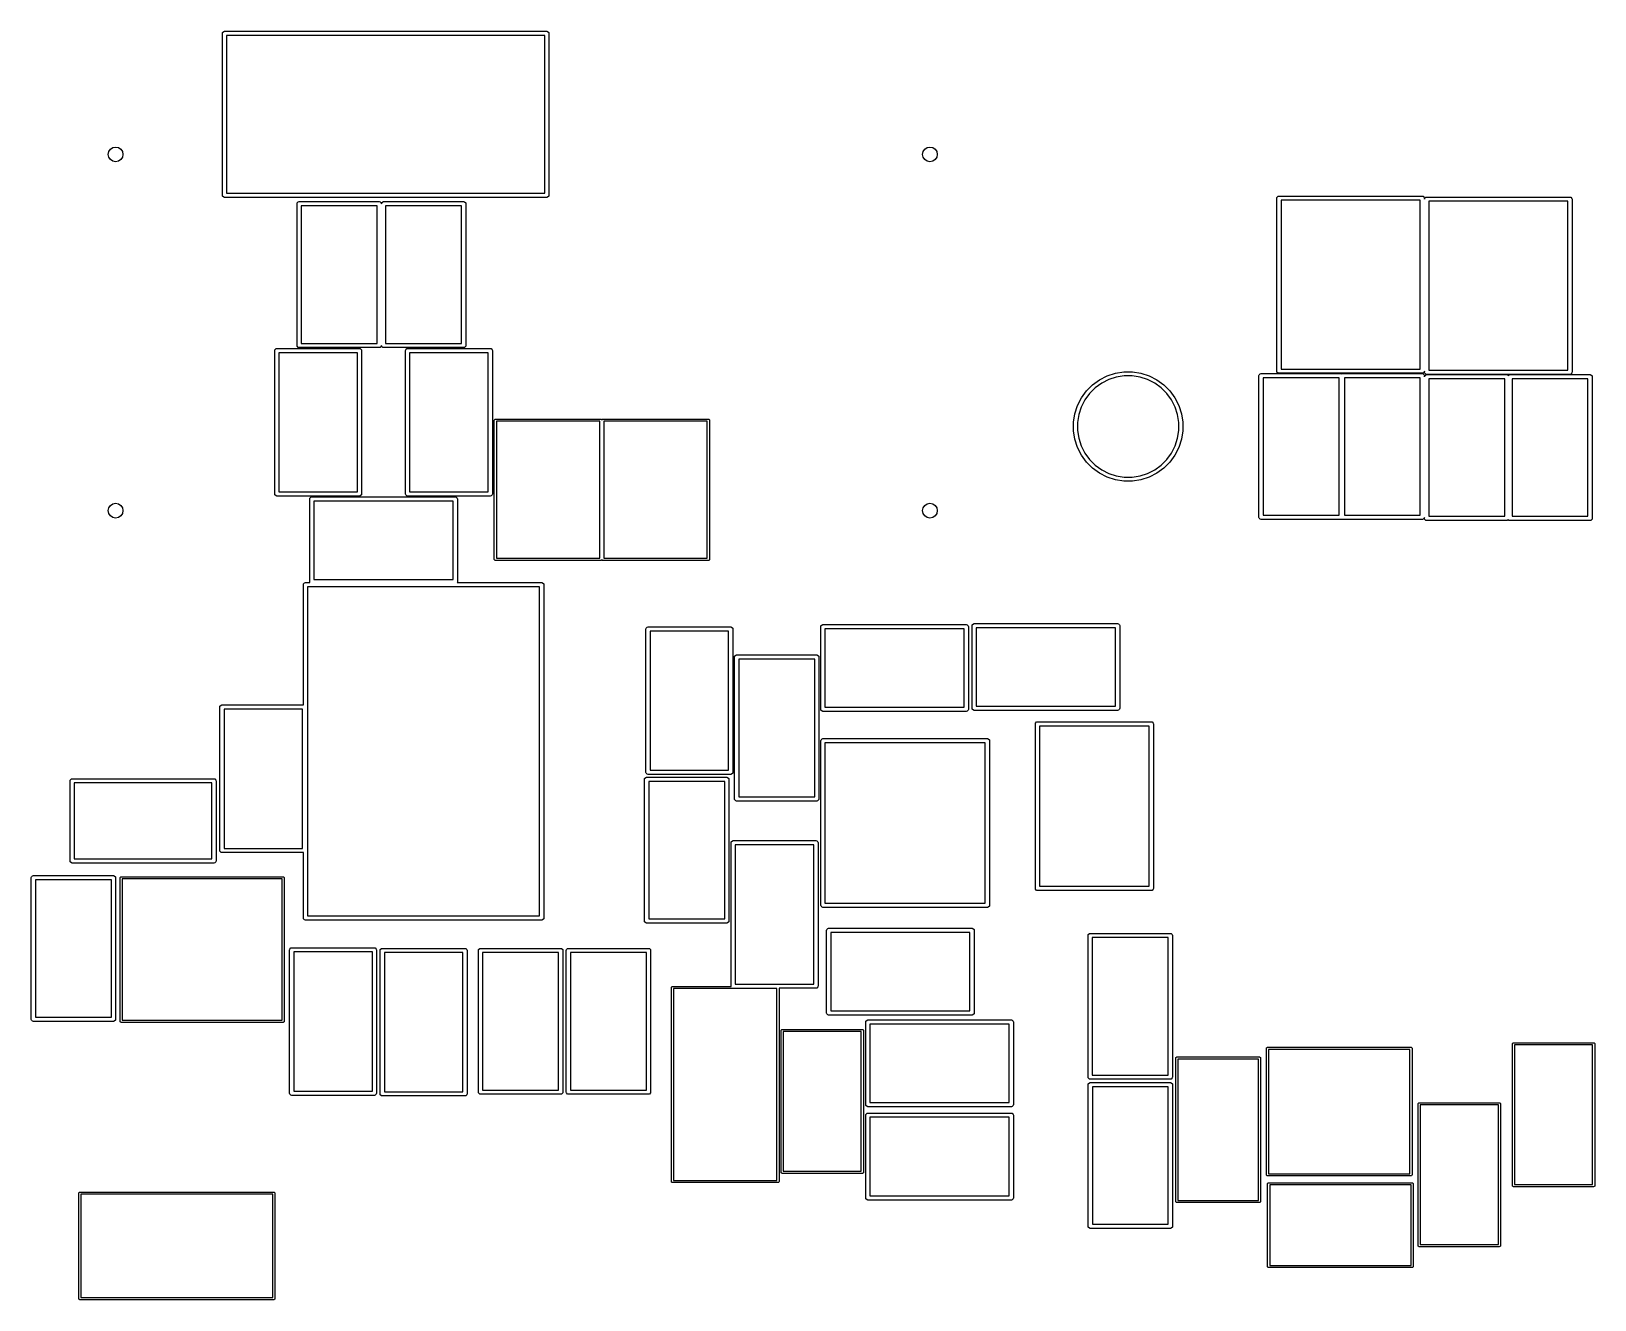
# Model space of a CAD drawing. Header units: inches. Extents: x 0.38 to 5.4, y 0.12 to 3.23.
# Drawn here: x 2.972 to 4.431, y 2.048 to 3.232 of the extents above; entities that cross this region are included whole.
import ezdxf

# ---------------------------------------------------------------- set-up
doc = ezdxf.new("R2010")
doc.units = ezdxf.units.IN
doc.header["$MEASUREMENT"] = 0
doc.layers.add('BLACK', color=250, linetype='CONTINUOUS')

msp = doc.modelspace()

# ---------------------------------------------------------------- linework, layer by layer
at = {"layer": 'BLACK', "linetype": 'CONTINUOUS'}
for p, q in [((3.1502, 3.2302), (3.1504, 3.2309)), ((3.1502, 3.079), (3.1502, 3.2302)), ((3.1504, 3.2309), (3.1515, 3.232)), ((3.1515, 3.232), (3.1522, 3.2321)), ((3.1522, 3.2321), (3.453, 3.2321)), ((3.1542, 3.2282), (3.1542, 3.0809)), ((3.451, 3.2282), (3.1542, 3.2282)), ((3.451, 3.0809), (3.451, 3.2282)), ((3.453, 3.2321), (3.4537, 3.232)), ((3.4537, 3.232), (3.4548, 3.2309)), ((3.4548, 3.2309), (3.455, 3.2302)), ((3.455, 3.2302), (3.455, 3.079)), ((3.1504, 3.0782), (3.1502, 3.079)), ((3.1542, 3.0809), (3.451, 3.0809)), ((3.455, 3.079), (3.4548, 3.0782)), ((3.1515, 3.0772), (3.1504, 3.0782)), ((3.1522, 3.077), (3.1515, 3.0772)), ((3.453, 3.077), (3.1522, 3.077)), ((3.2199, 3.0711), (3.2201, 3.0719)), ((3.2199, 2.9388), (3.2199, 3.0711)), ((3.2201, 3.0719), (3.2211, 3.0729)), ((3.2211, 3.0729), (3.2219, 3.0731)), ((3.2219, 3.0731), (3.2967, 3.0731)), ((3.2239, 3.0691), (3.2239, 2.9408)), ((3.2947, 3.0691), (3.2239, 3.0691)), ((3.2947, 2.9408), (3.2947, 3.0691)), ((3.2967, 3.0731), (3.2974, 3.0729)), ((3.2974, 3.0729), (3.2985, 3.0719)), ((3.2985, 3.0719), (3.2987, 3.0711)), ((3.2987, 3.0711), (3.2988, 3.0719)), ((3.2988, 3.0719), (3.2999, 3.0729)), ((3.2999, 3.0729), (3.3006, 3.0731)), ((3.3006, 3.0731), (3.3754, 3.0731)), ((3.3026, 3.0691), (3.3026, 2.9408)), ((3.3735, 3.0691), (3.3026, 3.0691)), ((3.3735, 2.9408), (3.3735, 3.0691)), ((3.3754, 3.0731), (3.3762, 3.0729)), ((3.3762, 3.0729), (3.3773, 3.0719)), ((3.3773, 3.0719), (3.3774, 3.0711)), ((3.3774, 3.0711), (3.3774, 2.9388)), ((3.4537, 3.0772), (3.453, 3.077)), ((3.4548, 3.0782), (3.4537, 3.0772)), ((4.1343, 3.0763), (4.1344, 3.0771)), ((4.1343, 2.9149), (4.1343, 3.0763)), ((4.1344, 3.0771), (4.1355, 3.0781)), ((4.1355, 3.0781), (4.1363, 3.0783)), ((4.1363, 3.0783), (4.2701, 3.0783)), ((4.1382, 3.0744), (4.1382, 2.9169)), ((4.2681, 3.0744), (4.1382, 3.0744)), ((4.2681, 2.9169), (4.2681, 3.0744)), ((4.2701, 3.0783), (4.2709, 3.0781)), ((4.2709, 3.0781), (4.2719, 3.0771)), ((4.2719, 3.0771), (4.2721, 3.0763)), ((4.2721, 3.0763), (4.2721, 3.0753)), ((4.2721, 3.0753), (4.2722, 3.0761)), ((4.2722, 3.0761), (4.2733, 3.0772)), ((4.2733, 3.0772), (4.2741, 3.0773)), ((4.2741, 3.0773), (4.4079, 3.0773)), ((4.276, 3.0734), (4.276, 2.9159)), ((4.4059, 3.0734), (4.276, 3.0734)), ((4.4059, 2.9159), (4.4059, 3.0734)), ((4.4079, 3.0773), (4.4087, 3.0772)), ((4.4087, 3.0772), (4.4097, 3.0761)), ((4.4097, 3.0761), (4.4099, 3.0753)), ((4.4099, 3.0753), (4.4099, 2.9139)), ((3.1991, 2.9341), (3.1992, 2.9348)), ((3.1991, 2.8002), (3.1991, 2.9341)), ((3.1992, 2.9348), (3.2003, 2.9359)), ((3.2003, 2.9359), (3.201, 2.9361)), ((3.201, 2.9361), (3.2782, 2.9361)), ((3.2201, 2.9381), (3.2199, 2.9388)), ((3.2211, 2.937), (3.2201, 2.9381)), ((3.2219, 2.9369), (3.2211, 2.937)), ((3.2967, 2.9369), (3.2219, 2.9369)), ((3.2239, 2.9408), (3.2947, 2.9408)), ((3.2782, 2.9361), (3.2789, 2.9359)), ((3.2789, 2.9359), (3.28, 2.9348)), ((3.28, 2.9348), (3.2802, 2.9341)), ((3.2802, 2.9341), (3.2802, 2.8002)), ((3.2974, 2.937), (3.2967, 2.9369)), ((3.2985, 2.9381), (3.2974, 2.937)), ((3.2987, 2.9388), (3.2985, 2.9381)), ((3.2988, 2.9381), (3.2987, 2.9388)), ((3.2999, 2.937), (3.2988, 2.9381)), ((3.3006, 2.9369), (3.2999, 2.937)), ((3.3754, 2.9369), (3.3006, 2.9369)), ((3.3026, 2.9408), (3.3735, 2.9408)), ((3.3211, 2.9341), (3.3213, 2.9348)), ((3.3211, 2.8002), (3.3211, 2.9341)), ((3.3213, 2.9348), (3.3223, 2.9359)), ((3.3223, 2.9359), (3.3231, 2.9361)), ((3.3231, 2.9361), (3.4002, 2.9361)), ((3.3762, 2.937), (3.3754, 2.9369)), ((3.3773, 2.9381), (3.3762, 2.937)), ((3.3774, 2.9388), (3.3773, 2.9381)), ((3.4002, 2.9361), (3.401, 2.9359)), ((3.401, 2.9359), (3.4021, 2.9348)), ((3.4021, 2.9348), (3.4022, 2.9341)), ((3.4022, 2.9341), (3.4022, 2.8002)), ((3.203, 2.9321), (3.203, 2.8022)), ((3.2762, 2.9321), (3.203, 2.9321)), ((3.2762, 2.8022), (3.2762, 2.9321)), ((3.325, 2.9321), (3.325, 2.8022)), ((3.3983, 2.9321), (3.325, 2.9321)), ((3.3983, 2.8022), (3.3983, 2.9321)), ((3.9623, 2.9021), (3.9688, 2.9069)), ((3.9708, 2.9036), (3.9647, 2.8993)), ((3.9688, 2.9069), (3.9759, 2.9105)), ((3.9774, 2.907), (3.9708, 2.9036)), ((3.9759, 2.9105), (3.9836, 2.913)), ((3.9844, 2.9093), (3.9774, 2.907)), ((3.9836, 2.913), (3.9915, 2.9143)), ((3.9918, 2.9105), (3.9844, 2.9093)), ((3.9915, 2.9143), (3.9995, 2.9143)), ((3.9992, 2.9105), (3.9918, 2.9105)), ((4.0066, 2.9093), (3.9992, 2.9105)), ((3.9995, 2.9143), (4.0075, 2.913)), ((4.0136, 2.907), (4.0066, 2.9093)), ((4.0075, 2.913), (4.0151, 2.9105)), ((4.0203, 2.9036), (4.0136, 2.907)), ((4.0151, 2.9105), (4.0223, 2.9069)), ((4.0263, 2.8993), (4.0203, 2.9036)), ((4.0223, 2.9069), (4.0288, 2.9021)), ((4.1176, 2.9107), (4.1177, 2.9114)), ((4.1176, 2.7784), (4.1176, 2.9107)), ((4.1177, 2.9114), (4.1188, 2.9125)), ((4.1188, 2.9125), (4.1195, 2.9126)), ((4.1195, 2.9126), (4.1943, 2.9126)), ((4.1215, 2.9087), (4.1215, 2.7804)), ((4.1924, 2.9087), (4.1215, 2.9087)), ((4.1344, 2.9141), (4.1343, 2.9149)), ((4.1355, 2.9131), (4.1344, 2.9141)), ((4.1363, 2.9129), (4.1355, 2.9131)), ((4.2701, 2.9129), (4.1363, 2.9129)), ((4.1382, 2.9169), (4.2681, 2.9169)), ((4.1924, 2.7804), (4.1924, 2.9087)), ((4.1943, 2.9126), (4.1948, 2.9125)), ((4.1948, 2.9125), (4.1953, 2.9126)), ((4.1953, 2.9126), (4.2701, 2.9126)), ((4.1973, 2.9087), (4.1973, 2.7804)), ((4.2681, 2.9087), (4.1973, 2.9087)), ((4.2681, 2.7804), (4.2681, 2.9087)), ((4.2709, 2.9131), (4.2701, 2.9129)), ((4.2701, 2.9126), (4.2709, 2.9125)), ((4.2719, 2.9141), (4.2709, 2.9131)), ((4.2709, 2.9125), (4.2719, 2.9114)), ((4.2721, 2.9149), (4.2719, 2.9141)), ((4.2719, 2.9114), (4.2721, 2.9107)), ((4.2721, 2.9139), (4.2721, 2.9149)), ((4.2722, 2.9132), (4.2721, 2.9139)), ((4.2721, 2.9107), (4.2721, 2.9097)), ((4.2721, 2.9097), (4.2722, 2.9104)), ((4.2733, 2.9121), (4.2722, 2.9132)), ((4.2722, 2.9104), (4.2733, 2.9115)), ((4.2741, 2.9119), (4.2733, 2.9121)), ((4.2733, 2.9115), (4.2741, 2.9117)), ((4.4079, 2.9119), (4.2741, 2.9119)), ((4.2741, 2.9117), (4.3489, 2.9117)), ((4.276, 2.9159), (4.4059, 2.9159)), ((4.276, 2.9077), (4.276, 2.7794)), ((4.3469, 2.9077), (4.276, 2.9077)), ((4.3469, 2.7794), (4.3469, 2.9077)), ((4.3489, 2.9117), (4.3496, 2.9115)), ((4.3496, 2.9115), (4.3503, 2.9108)), ((4.3503, 2.9108), (4.3511, 2.9115)), ((4.3511, 2.9115), (4.3518, 2.9117)), ((4.3518, 2.9117), (4.4266, 2.9117)), ((4.3538, 2.9077), (4.3538, 2.7794)), ((4.4246, 2.9077), (4.3538, 2.9077)), ((4.4087, 2.9121), (4.4079, 2.9119)), ((4.4097, 2.9132), (4.4087, 2.9121)), ((4.4099, 2.9139), (4.4097, 2.9132)), ((4.4246, 2.7794), (4.4246, 2.9077)), ((4.4266, 2.9117), (4.4274, 2.9115)), ((4.4274, 2.9115), (4.4284, 2.9104)), ((4.4284, 2.9104), (4.4286, 2.9097)), ((4.4286, 2.9097), (4.4286, 2.7774)), ((3.9482, 2.8828), (3.9519, 2.89)), ((3.9519, 2.89), (3.9566, 2.8965)), ((3.9595, 2.894), (3.9551, 2.888)), ((3.9566, 2.8965), (3.9623, 2.9021)), ((3.9647, 2.8993), (3.9595, 2.894)), ((4.0315, 2.894), (4.0263, 2.8993)), ((4.0288, 2.9021), (4.0344, 2.8965)), ((4.0359, 2.888), (4.0315, 2.894)), ((4.0344, 2.8965), (4.0392, 2.89)), ((4.0392, 2.89), (4.0428, 2.8828)), ((3.9445, 2.8672), (3.9457, 2.8752)), ((3.9457, 2.8752), (3.9482, 2.8828)), ((3.9517, 2.8814), (3.9494, 2.8743)), ((3.9551, 2.888), (3.9517, 2.8814)), ((4.0393, 2.8814), (4.0359, 2.888)), ((4.0416, 2.8743), (4.0393, 2.8814)), ((4.0428, 2.8828), (4.0453, 2.8752)), ((4.0453, 2.8752), (4.0465, 2.8672)), ((3.404, 2.8691), (3.4041, 2.8695)), ((3.404, 2.7392), (3.404, 2.8691)), ((3.4041, 2.8695), (3.4046, 2.87)), ((3.4046, 2.87), (3.405, 2.8701)), ((3.405, 2.8701), (3.5034, 2.8701)), ((3.4059, 2.8681), (3.4059, 2.7402)), ((3.5024, 2.8681), (3.4059, 2.8681)), ((3.5024, 2.7402), (3.5024, 2.8681)), ((3.5034, 2.8701), (3.5038, 2.87)), ((3.5038, 2.87), (3.5043, 2.8695)), ((3.5043, 2.8695), (3.5044, 2.8691)), ((3.5044, 2.8695), (3.505, 2.87)), ((3.5044, 2.8691), (3.5044, 2.8695)), ((3.505, 2.87), (3.5054, 2.8701)), ((3.5054, 2.8701), (3.6038, 2.8701)), ((3.5063, 2.8681), (3.5063, 2.7402)), ((3.6028, 2.8681), (3.5063, 2.8681)), ((3.6028, 2.7402), (3.6028, 2.8681)), ((3.6038, 2.8701), (3.6042, 2.87)), ((3.6042, 2.87), (3.6047, 2.8695)), ((3.6047, 2.8695), (3.6048, 2.8691)), ((3.6048, 2.8691), (3.6048, 2.7392)), ((3.9445, 2.8669), (3.9445, 2.8672)), ((3.9445, 2.8592), (3.9445, 2.8669)), ((3.9494, 2.8743), (3.9483, 2.8669)), ((3.9483, 2.8669), (3.9483, 2.8595)), ((4.0428, 2.8669), (4.0416, 2.8743)), ((4.0428, 2.8595), (4.0428, 2.8669)), ((4.0465, 2.8672), (4.0465, 2.8592)), ((3.9457, 2.8513), (3.9445, 2.8592)), ((3.9482, 2.8436), (3.9457, 2.8513)), ((3.9483, 2.8595), (3.9494, 2.8522)), ((3.9494, 2.8522), (3.9517, 2.8451)), ((4.0393, 2.8451), (4.0416, 2.8522)), ((4.0416, 2.8522), (4.0428, 2.8595)), ((4.0453, 2.8513), (4.0428, 2.8436)), ((4.0465, 2.8592), (4.0453, 2.8513)), ((3.9519, 2.8365), (3.9482, 2.8436)), ((3.9517, 2.8451), (3.9551, 2.8385)), ((3.9566, 2.83), (3.9519, 2.8365)), ((3.9551, 2.8385), (3.9595, 2.8325)), ((3.9595, 2.8325), (3.9647, 2.8272)), ((4.0263, 2.8272), (4.0315, 2.8325)), ((4.0315, 2.8325), (4.0359, 2.8385)), ((4.0392, 2.8365), (4.0344, 2.83)), ((4.0359, 2.8385), (4.0393, 2.8451)), ((4.0428, 2.8436), (4.0392, 2.8365)), ((3.9623, 2.8243), (3.9566, 2.83)), ((3.9688, 2.8196), (3.9623, 2.8243)), ((3.9647, 2.8272), (3.9708, 2.8228)), ((3.9759, 2.8159), (3.9688, 2.8196)), ((3.9708, 2.8228), (3.9774, 2.8194)), ((3.9774, 2.8194), (3.9844, 2.8171)), ((3.9844, 2.8171), (3.9918, 2.816)), ((3.9918, 2.816), (3.9992, 2.816)), ((3.9992, 2.816), (4.0066, 2.8171)), ((4.0066, 2.8171), (4.0136, 2.8194)), ((4.0136, 2.8194), (4.0203, 2.8228)), ((4.0223, 2.8196), (4.0151, 2.8159)), ((4.0203, 2.8228), (4.0263, 2.8272)), ((4.0288, 2.8243), (4.0223, 2.8196)), ((4.0344, 2.83), (4.0288, 2.8243)), ((3.203, 2.8022), (3.2762, 2.8022)), ((3.325, 2.8022), (3.3983, 2.8022)), ((3.9836, 2.8135), (3.9759, 2.8159)), ((3.9915, 2.8122), (3.9836, 2.8135)), ((3.9995, 2.8122), (3.9915, 2.8122)), ((4.0075, 2.8135), (3.9995, 2.8122)), ((4.0151, 2.8159), (4.0075, 2.8135)), ((3.1992, 2.7995), (3.1991, 2.8002)), ((3.2003, 2.7984), (3.1992, 2.7995)), ((3.201, 2.7983), (3.2003, 2.7984)), ((3.2782, 2.7983), (3.201, 2.7983)), ((3.2317, 2.7955), (3.2319, 2.7963)), ((3.2317, 2.7183), (3.2317, 2.7955)), ((3.2319, 2.7963), (3.2329, 2.7973)), ((3.2329, 2.7973), (3.2337, 2.7975)), ((3.2337, 2.7975), (3.3676, 2.7975)), ((3.2357, 2.7935), (3.2357, 2.7203)), ((3.3656, 2.7935), (3.2357, 2.7935)), ((3.2789, 2.7984), (3.2782, 2.7983)), ((3.28, 2.7995), (3.2789, 2.7984)), ((3.2802, 2.8002), (3.28, 2.7995)), ((3.3213, 2.7995), (3.3211, 2.8002)), ((3.3223, 2.7984), (3.3213, 2.7995)), ((3.3231, 2.7983), (3.3223, 2.7984)), ((3.4002, 2.7983), (3.3231, 2.7983)), ((3.3656, 2.7203), (3.3656, 2.7935)), ((3.3676, 2.7975), (3.3683, 2.7973)), ((3.3683, 2.7973), (3.3694, 2.7963)), ((3.3694, 2.7963), (3.3695, 2.7955)), ((3.3695, 2.7955), (3.3695, 2.7183)), ((3.401, 2.7984), (3.4002, 2.7983)), ((3.4021, 2.7995), (3.401, 2.7984)), ((3.4022, 2.8002), (3.4021, 2.7995)), ((4.1177, 2.7776), (4.1176, 2.7784)), ((4.1188, 2.7766), (4.1177, 2.7776)), ((4.1195, 2.7764), (4.1188, 2.7766)), ((4.1943, 2.7764), (4.1195, 2.7764)), ((4.1215, 2.7804), (4.1924, 2.7804)), ((4.1948, 2.7765), (4.1943, 2.7764)), ((4.1953, 2.7764), (4.1948, 2.7765)), ((4.2701, 2.7764), (4.1953, 2.7764)), ((4.1973, 2.7804), (4.2681, 2.7804)), ((4.2709, 2.7766), (4.2701, 2.7764)), ((4.2719, 2.7776), (4.2709, 2.7766)), ((4.2721, 2.7784), (4.2719, 2.7776)), ((4.2721, 2.7774), (4.2721, 2.7784)), ((4.2722, 2.7766), (4.2721, 2.7774)), ((4.2733, 2.7756), (4.2722, 2.7766)), ((4.2741, 2.7754), (4.2733, 2.7756)), ((4.3489, 2.7754), (4.2741, 2.7754)), ((4.276, 2.7794), (4.3469, 2.7794)), ((4.3496, 2.7756), (4.3489, 2.7754)), ((4.3503, 2.7763), (4.3496, 2.7756)), ((4.3511, 2.7756), (4.3503, 2.7763)), ((4.3518, 2.7754), (4.3511, 2.7756)), ((4.4266, 2.7754), (4.3518, 2.7754)), ((4.3538, 2.7794), (4.4246, 2.7794)), ((4.4274, 2.7756), (4.4266, 2.7754)), ((4.4284, 2.7766), (4.4274, 2.7756)), ((4.4286, 2.7774), (4.4284, 2.7766)), ((3.4041, 2.7388), (3.404, 2.7392)), ((3.4046, 2.7383), (3.4041, 2.7388)), ((3.405, 2.7382), (3.4046, 2.7383)), ((3.5034, 2.7382), (3.405, 2.7382)), ((3.4059, 2.7402), (3.5024, 2.7402)), ((3.5038, 2.7383), (3.5034, 2.7382)), ((3.5043, 2.7388), (3.5038, 2.7383)), ((3.5044, 2.7392), (3.5043, 2.7388)), ((3.5044, 2.7388), (3.5044, 2.7392)), ((3.505, 2.7383), (3.5044, 2.7388)), ((3.5054, 2.7382), (3.505, 2.7383)), ((3.6038, 2.7382), (3.5054, 2.7382)), ((3.5063, 2.7402), (3.6028, 2.7402)), ((3.6042, 2.7383), (3.6038, 2.7382)), ((3.6047, 2.7388), (3.6042, 2.7383)), ((3.6048, 2.7392), (3.6047, 2.7388)), ((3.2258, 2.7156), (3.226, 2.7163)), ((3.2258, 2.6034), (3.2258, 2.7156)), ((3.226, 2.7163), (3.227, 2.7174)), ((3.227, 2.7174), (3.2278, 2.7176)), ((3.2278, 2.7176), (3.2319, 2.7176)), ((3.2319, 2.7176), (3.2317, 2.7183)), ((3.2319, 2.7176), (3.2319, 2.7176)), ((3.2357, 2.7203), (3.3656, 2.7203)), ((3.3694, 2.7176), (3.3693, 2.7176)), ((3.3693, 2.7176), (3.4483, 2.7176)), ((3.3695, 2.7183), (3.3694, 2.7176)), ((3.4483, 2.7176), (3.449, 2.7174)), ((3.449, 2.7174), (3.4501, 2.7163)), ((3.4501, 2.7163), (3.4502, 2.7156)), ((3.4502, 2.7156), (3.4502, 2.4046)), ((3.2298, 2.7136), (3.2298, 2.4065)), ((3.4463, 2.7136), (3.2298, 2.7136)), ((3.4463, 2.4065), (3.4463, 2.7136)), ((3.5455, 2.6743), (3.5457, 2.675)), ((3.5455, 2.5404), (3.5455, 2.6743)), ((3.5457, 2.675), (3.5467, 2.6761)), ((3.5467, 2.6761), (3.5475, 2.6762)), ((3.5475, 2.6762), (3.6246, 2.6762)), ((3.5494, 2.6723), (3.5494, 2.5424)), ((3.6227, 2.6723), (3.5494, 2.6723)), ((3.6227, 2.5424), (3.6227, 2.6723)), ((3.6246, 2.6762), (3.6254, 2.6761)), ((3.6254, 2.6761), (3.6265, 2.675)), ((3.6265, 2.675), (3.6266, 2.6743)), ((3.6266, 2.6743), (3.6266, 2.5404)), ((3.7087, 2.6764), (3.7088, 2.6771)), ((3.7087, 2.5992), (3.7087, 2.6764)), ((3.7088, 2.6771), (3.7099, 2.6782)), ((3.7099, 2.6782), (3.7106, 2.6783)), ((3.7106, 2.6783), (3.8445, 2.6783)), ((3.7126, 2.6744), (3.7126, 2.6012)), ((3.8425, 2.6744), (3.7126, 2.6744)), ((3.8425, 2.6012), (3.8425, 2.6744)), ((3.8445, 2.6783), (3.8452, 2.6782)), ((3.8452, 2.6782), (3.8463, 2.6771)), ((3.8463, 2.6771), (3.8465, 2.6764)), ((3.8465, 2.6764), (3.8465, 2.5992)), ((3.8498, 2.6774), (3.85, 2.6782)), ((3.8498, 2.6002), (3.8498, 2.6774)), ((3.85, 2.6782), (3.8511, 2.6792)), ((3.8511, 2.6792), (3.8518, 2.6794)), ((3.8518, 2.6794), (3.9857, 2.6794)), ((3.8538, 2.6754), (3.8538, 2.6022)), ((3.9837, 2.6754), (3.8538, 2.6754)), ((3.9837, 2.6022), (3.9837, 2.6754)), ((3.9857, 2.6794), (3.9864, 2.6792)), ((3.9864, 2.6792), (3.9875, 2.6782)), ((3.9875, 2.6782), (3.9876, 2.6774)), ((3.9876, 2.6774), (3.9876, 2.6002)), ((3.6282, 2.648), (3.6283, 2.6488)), ((3.6282, 2.5157), (3.6282, 2.648)), ((3.6283, 2.6488), (3.6294, 2.6498)), ((3.6294, 2.6498), (3.6301, 2.65)), ((3.6301, 2.65), (3.7049, 2.65)), ((3.6321, 2.646), (3.6321, 2.5177)), ((3.703, 2.646), (3.6321, 2.646)), ((3.703, 2.5177), (3.703, 2.646)), ((3.7049, 2.65), (3.7057, 2.6498)), ((3.7057, 2.6498), (3.7068, 2.6488)), ((3.7068, 2.6488), (3.7069, 2.648)), ((3.7069, 2.648), (3.7069, 2.5157)), ((3.1479, 2.6014), (3.148, 2.6022)), ((3.1479, 2.4676), (3.1479, 2.6014)), ((3.148, 2.6022), (3.1491, 2.6032)), ((3.1491, 2.6032), (3.1498, 2.6034)), ((3.1498, 2.6034), (3.2258, 2.6034)), ((3.1518, 2.5994), (3.1518, 2.4695)), ((3.225, 2.5994), (3.1518, 2.5994)), ((3.225, 2.4695), (3.225, 2.5994)), ((3.7088, 2.5985), (3.7087, 2.5992)), ((3.7099, 2.5974), (3.7088, 2.5985)), ((3.7106, 2.5972), (3.7099, 2.5974)), ((3.8445, 2.5972), (3.7106, 2.5972)), ((3.7126, 2.6012), (3.8425, 2.6012)), ((3.8452, 2.5974), (3.8445, 2.5972)), ((3.8463, 2.5985), (3.8452, 2.5974)), ((3.8465, 2.5992), (3.8463, 2.5985)), ((3.85, 2.5995), (3.8498, 2.6002)), ((3.8511, 2.5984), (3.85, 2.5995)), ((3.8518, 2.5983), (3.8511, 2.5984)), ((3.9857, 2.5983), (3.8518, 2.5983)), ((3.8538, 2.6022), (3.9837, 2.6022)), ((3.9864, 2.5984), (3.9857, 2.5983)), ((3.9875, 2.5995), (3.9864, 2.5984)), ((3.9876, 2.6002), (3.9875, 2.5995)), ((3.9089, 2.5857), (3.909, 2.5864)), ((3.9089, 2.4321), (3.9089, 2.5857)), ((3.909, 2.5864), (3.9101, 2.5875)), ((3.9101, 2.5875), (3.9109, 2.5876)), ((3.9109, 2.5876), (4.0172, 2.5876)), ((3.9128, 2.5837), (3.9128, 2.4341)), ((4.0152, 2.5837), (3.9128, 2.5837)), ((4.0152, 2.4341), (4.0152, 2.5837)), ((4.0172, 2.5876), (4.0179, 2.5875)), ((4.0179, 2.5875), (4.019, 2.5864)), ((4.019, 2.5864), (4.0191, 2.5857)), ((4.0191, 2.5857), (4.0191, 2.4321)), ((3.7087, 2.5699), (3.7089, 2.5707)), ((3.7087, 2.4164), (3.7087, 2.5699)), ((3.7089, 2.5707), (3.7099, 2.5717)), ((3.7099, 2.5717), (3.7107, 2.5719)), ((3.7107, 2.5719), (3.8642, 2.5719)), ((3.7126, 2.568), (3.7126, 2.4183)), ((3.8622, 2.568), (3.7126, 2.568)), ((3.8622, 2.4183), (3.8622, 2.568)), ((3.8642, 2.5719), (3.865, 2.5717)), ((3.865, 2.5717), (3.866, 2.5707)), ((3.866, 2.5707), (3.8662, 2.5699)), ((3.8662, 2.5699), (3.8662, 2.4164)), ((3.5457, 2.5396), (3.5455, 2.5404)), ((3.5467, 2.5386), (3.5457, 2.5396)), ((3.5494, 2.5424), (3.6227, 2.5424)), ((3.6265, 2.5396), (3.6254, 2.5386)), ((3.6266, 2.5404), (3.6265, 2.5396)), ((3.0081, 2.5325), (3.0083, 2.5333)), ((3.0081, 2.4577), (3.0081, 2.5325)), ((3.0083, 2.5333), (3.0093, 2.5343)), ((3.0093, 2.5343), (3.0101, 2.5345)), ((3.0101, 2.5345), (3.1424, 2.5345)), ((3.012, 2.5306), (3.012, 2.4597)), ((3.1404, 2.5306), (3.012, 2.5306)), ((3.1404, 2.4597), (3.1404, 2.5306)), ((3.1424, 2.5345), (3.1431, 2.5343)), ((3.1431, 2.5343), (3.1442, 2.5333)), ((3.1442, 2.5333), (3.1443, 2.5325)), ((3.1443, 2.5325), (3.1443, 2.4577)), ((3.5442, 2.534), (3.5443, 2.5348)), ((3.5442, 2.4017), (3.5442, 2.534)), ((3.5443, 2.5348), (3.5454, 2.5358)), ((3.5454, 2.5358), (3.5461, 2.536)), ((3.5461, 2.536), (3.6209, 2.536)), ((3.5475, 2.5384), (3.5467, 2.5386)), ((3.6246, 2.5384), (3.5475, 2.5384)), ((3.5481, 2.532), (3.5481, 2.4037)), ((3.619, 2.532), (3.5481, 2.532)), ((3.619, 2.4037), (3.619, 2.532)), ((3.6209, 2.536), (3.6217, 2.5358)), ((3.6217, 2.5358), (3.6228, 2.5348)), ((3.6228, 2.5348), (3.6229, 2.534)), ((3.6229, 2.534), (3.6229, 2.4017)), ((3.6254, 2.5386), (3.6246, 2.5384)), ((3.6283, 2.515), (3.6282, 2.5157)), ((3.6294, 2.5139), (3.6283, 2.515)), ((3.6301, 2.5137), (3.6294, 2.5139)), ((3.7049, 2.5137), (3.6301, 2.5137)), ((3.6321, 2.5177), (3.703, 2.5177)), ((3.7057, 2.5139), (3.7049, 2.5137)), ((3.7068, 2.515), (3.7057, 2.5139)), ((3.7069, 2.5157), (3.7068, 2.515)), ((3.148, 2.4668), (3.1479, 2.4676)), ((3.1491, 2.4657), (3.148, 2.4668)), ((3.1518, 2.4695), (3.225, 2.4695)), ((3.625, 2.4748), (3.6251, 2.4755)), ((3.625, 2.3409), (3.625, 2.4748)), ((3.6251, 2.4755), (3.6262, 2.4766)), ((3.6262, 2.4766), (3.627, 2.4768)), ((3.627, 2.4768), (3.7041, 2.4768)), ((3.6289, 2.4728), (3.6289, 2.3429)), ((3.7022, 2.4728), (3.6289, 2.4728)), ((3.7022, 2.3429), (3.7022, 2.4728)), ((3.7041, 2.4768), (3.7049, 2.4766)), ((3.7049, 2.4766), (3.7059, 2.4755)), ((3.7059, 2.4755), (3.7061, 2.4748)), ((3.7061, 2.4748), (3.7061, 2.3409)), ((3.0083, 2.457), (3.0081, 2.4577)), ((3.0093, 2.4559), (3.0083, 2.457)), ((3.0101, 2.4557), (3.0093, 2.4559)), ((3.1424, 2.4557), (3.0101, 2.4557)), ((3.012, 2.4597), (3.1404, 2.4597)), ((3.1431, 2.4559), (3.1424, 2.4557)), ((3.1442, 2.457), (3.1431, 2.4559)), ((3.1443, 2.4577), (3.1442, 2.457)), ((3.1498, 2.4656), (3.1491, 2.4657)), ((3.2258, 2.4656), (3.1498, 2.4656)), ((3.2258, 2.4046), (3.2258, 2.4656)), ((2.9719, 2.4422), (2.972, 2.4429)), ((2.9719, 2.3099), (2.9719, 2.4422)), ((2.972, 2.4429), (2.9731, 2.444)), ((2.9731, 2.444), (2.9739, 2.4441)), ((2.9739, 2.4441), (3.0487, 2.4441)), ((2.9758, 2.4402), (2.9758, 2.3119)), ((3.0467, 2.4402), (2.9758, 2.4402)), ((3.0467, 2.3119), (3.0467, 2.4402)), ((3.0487, 2.4441), (3.0494, 2.444)), ((3.0494, 2.444), (3.0505, 2.4429)), ((3.0505, 2.4429), (3.0506, 2.4422)), ((3.0506, 2.4422), (3.0506, 2.3099)), ((3.0548, 2.4423), (3.0554, 2.4429)), ((3.0548, 2.442), (3.0548, 2.4423)), ((3.0548, 2.3081), (3.0548, 2.442)), ((3.0554, 2.4429), (3.0557, 2.443)), ((3.0557, 2.443), (3.2069, 2.443)), ((3.0567, 2.441), (3.0567, 2.3091)), ((3.2059, 2.441), (3.0567, 2.441)), ((3.2059, 2.3091), (3.2059, 2.441)), ((3.2069, 2.443), (3.2073, 2.4429)), ((3.2073, 2.4429), (3.2078, 2.4423)), ((3.2078, 2.4423), (3.2079, 2.442)), ((3.2079, 2.442), (3.2079, 2.3081)), ((3.909, 2.4314), (3.9089, 2.4321)), ((3.9101, 2.4303), (3.909, 2.4314)), ((3.9109, 2.4302), (3.9101, 2.4303)), ((4.0172, 2.4302), (3.9109, 2.4302)), ((3.9128, 2.4341), (4.0152, 2.4341)), ((4.0179, 2.4303), (4.0172, 2.4302)), ((4.019, 2.4314), (4.0179, 2.4303)), ((4.0191, 2.4321), (4.019, 2.4314)), ((3.7089, 2.4156), (3.7087, 2.4164)), ((3.7099, 2.4146), (3.7089, 2.4156)), ((3.7107, 2.4144), (3.7099, 2.4146)), ((3.8642, 2.4144), (3.7107, 2.4144)), ((3.7126, 2.4183), (3.8622, 2.4183)), ((3.865, 2.4146), (3.8642, 2.4144)), ((3.866, 2.4156), (3.865, 2.4146)), ((3.8662, 2.4164), (3.866, 2.4156)), ((3.226, 2.4038), (3.2258, 2.4046)), ((3.227, 2.4027), (3.226, 2.4038)), ((3.2278, 2.4026), (3.227, 2.4027)), ((3.4483, 2.4026), (3.2278, 2.4026)), ((3.2298, 2.4065), (3.4463, 2.4065)), ((3.449, 2.4027), (3.4483, 2.4026)), ((3.4501, 2.4038), (3.449, 2.4027)), ((3.4502, 2.4046), (3.4501, 2.4038)), ((3.5443, 2.401), (3.5442, 2.4017)), ((3.5454, 2.3999), (3.5443, 2.401)), ((3.5461, 2.3997), (3.5454, 2.3999)), ((3.6209, 2.3997), (3.5461, 2.3997)), ((3.5481, 2.4037), (3.619, 2.4037)), ((3.6217, 2.3999), (3.6209, 2.3997)), ((3.6228, 2.401), (3.6217, 2.3999)), ((3.6229, 2.4017), (3.6228, 2.401)), ((3.714, 2.393), (3.7142, 2.3937)), ((3.714, 2.3158), (3.714, 2.393)), ((3.7142, 2.3937), (3.7152, 2.3948)), ((3.7152, 2.3948), (3.716, 2.3949)), ((3.716, 2.3949), (3.8498, 2.3949)), ((3.8498, 2.3949), (3.8506, 2.3948)), ((3.8506, 2.3948), (3.8517, 2.3937)), ((3.8517, 2.3937), (3.8518, 2.393)), ((3.8518, 2.393), (3.8518, 2.3158)), ((3.718, 2.391), (3.718, 2.3178)), ((3.8479, 2.391), (3.718, 2.391)), ((3.8479, 2.3178), (3.8479, 2.391)), ((3.9581, 2.3882), (3.9583, 2.389)), ((3.9581, 2.2559), (3.9581, 2.3882)), ((3.9583, 2.389), (3.9593, 2.39)), ((3.9593, 2.39), (3.9601, 2.3902)), ((3.9601, 2.3902), (4.0349, 2.3902)), ((3.962, 2.3863), (3.962, 2.2579)), ((4.0329, 2.3863), (3.962, 2.3863)), ((4.0329, 2.2579), (4.0329, 2.3863)), ((4.0349, 2.3902), (4.0356, 2.39)), ((4.0356, 2.39), (4.0367, 2.389)), ((4.0367, 2.389), (4.0369, 2.3882)), ((4.0369, 2.3882), (4.0369, 2.2559)), ((3.213, 2.3748), (3.2131, 2.3755)), ((3.213, 2.2409), (3.213, 2.3748)), ((3.2131, 2.3755), (3.2142, 2.3766)), ((3.2142, 2.3766), (3.215, 2.3768)), ((3.215, 2.3768), (3.2921, 2.3768)), ((3.2169, 2.3728), (3.2169, 2.2429)), ((3.2902, 2.3728), (3.2169, 2.3728)), ((3.2902, 2.2429), (3.2902, 2.3728)), ((3.2921, 2.3768), (3.2929, 2.3766)), ((3.2929, 2.3766), (3.2939, 2.3755)), ((3.2939, 2.3755), (3.2941, 2.3748)), ((3.2941, 2.3748), (3.2941, 2.2409)), ((3.2975, 2.3743), (3.2976, 2.375)), ((3.2975, 2.2404), (3.2975, 2.3743)), ((3.2976, 2.375), (3.2987, 2.3761)), ((3.2987, 2.3761), (3.2994, 2.3762)), ((3.2994, 2.3762), (3.3766, 2.3762)), ((3.3014, 2.3723), (3.3014, 2.2424)), ((3.3746, 2.3723), (3.3014, 2.3723)), ((3.3746, 2.2424), (3.3746, 2.3723)), ((3.3766, 2.3762), (3.3774, 2.3761)), ((3.3774, 2.3761), (3.3784, 2.375)), ((3.3784, 2.375), (3.3786, 2.3743)), ((3.3786, 2.3743), (3.3786, 2.2404)), ((3.3892, 2.3743), (3.3894, 2.375)), ((3.3892, 2.242), (3.3892, 2.3743)), ((3.3894, 2.375), (3.3904, 2.3761)), ((3.3904, 2.3761), (3.3912, 2.3762)), ((3.3912, 2.3762), (3.466, 2.3762)), ((3.3931, 2.3723), (3.3931, 2.2439)), ((3.464, 2.3723), (3.3931, 2.3723)), ((3.464, 2.2439), (3.464, 2.3723)), ((3.466, 2.3762), (3.4667, 2.3761)), ((3.4667, 2.3761), (3.4678, 2.375)), ((3.4678, 2.375), (3.468, 2.3743)), ((3.468, 2.3743), (3.468, 2.242)), ((3.4712, 2.3743), (3.4713, 2.375)), ((3.4712, 2.242), (3.4712, 2.3743)), ((3.4713, 2.375), (3.4724, 2.3761)), ((3.4724, 2.3761), (3.4731, 2.3762)), ((3.4731, 2.3762), (3.5479, 2.3762)), ((3.4751, 2.3723), (3.4751, 2.2439)), ((3.546, 2.3723), (3.4751, 2.3723)), ((3.546, 2.2439), (3.546, 2.3723)), ((3.5479, 2.3762), (3.5487, 2.3761)), ((3.5487, 2.3761), (3.5498, 2.375)), ((3.5498, 2.375), (3.5499, 2.3743)), ((3.5499, 2.3743), (3.5499, 2.242)), ((3.5693, 2.3396), (3.5694, 2.34)), ((3.5693, 2.1585), (3.5693, 2.3396)), ((3.5694, 2.34), (3.5699, 2.3405)), ((3.5699, 2.3405), (3.5703, 2.3406)), ((3.5703, 2.3406), (3.6251, 2.3406)), ((3.5713, 2.3386), (3.5713, 2.1595)), ((3.6678, 2.3386), (3.5713, 2.3386)), ((3.6251, 2.3406), (3.625, 2.3409)), ((3.6289, 2.3429), (3.7022, 2.3429)), ((3.6678, 2.1595), (3.6678, 2.3386)), ((3.7041, 2.339), (3.6697, 2.339)), ((3.6697, 2.339), (3.6697, 2.1585)), ((3.7049, 2.3391), (3.7041, 2.339)), ((3.7059, 2.3402), (3.7049, 2.3391)), ((3.7061, 2.3409), (3.7059, 2.3402)), ((2.972, 2.3091), (2.9719, 2.3099)), ((2.9731, 2.3081), (2.972, 2.3091)), ((2.9739, 2.3079), (2.9731, 2.3081)), ((3.0487, 2.3079), (2.9739, 2.3079)), ((2.9758, 2.3119), (3.0467, 2.3119)), ((3.0494, 2.3081), (3.0487, 2.3079)), ((3.0505, 2.3091), (3.0494, 2.3081)), ((3.0506, 2.3099), (3.0505, 2.3091)), ((3.0548, 2.3077), (3.0548, 2.3081)), ((3.0554, 2.3072), (3.0548, 2.3077)), ((3.0557, 2.3071), (3.0554, 2.3072)), ((3.2069, 2.3071), (3.0557, 2.3071)), ((3.0567, 2.3091), (3.2059, 2.3091)), ((3.2073, 2.3072), (3.2069, 2.3071)), ((3.2078, 2.3077), (3.2073, 2.3072)), ((3.2079, 2.3081), (3.2078, 2.3077)), ((3.7142, 2.315), (3.714, 2.3158)), ((3.7152, 2.314), (3.7142, 2.315)), ((3.716, 2.3138), (3.7152, 2.314)), ((3.8498, 2.3138), (3.716, 2.3138)), ((3.718, 2.3178), (3.8479, 2.3178)), ((3.7506, 2.3074), (3.7508, 2.3082)), ((3.7506, 2.2303), (3.7506, 2.3074)), ((3.7508, 2.3082), (3.7519, 2.3093)), ((3.7519, 2.3093), (3.7526, 2.3094)), ((3.7526, 2.3094), (3.8865, 2.3094)), ((3.7546, 2.3055), (3.7546, 2.2322)), ((3.8845, 2.3055), (3.7546, 2.3055)), ((3.8506, 2.314), (3.8498, 2.3138)), ((3.8517, 2.315), (3.8506, 2.314)), ((3.8518, 2.3158), (3.8517, 2.315)), ((3.8845, 2.2322), (3.8845, 2.3055)), ((3.8865, 2.3094), (3.8872, 2.3093)), ((3.8872, 2.3093), (3.8883, 2.3082)), ((3.8883, 2.3082), (3.8884, 2.3074)), ((3.8884, 2.3074), (3.8884, 2.2303)), ((3.6717, 2.2994), (3.6718, 2.2998)), ((3.6717, 2.1672), (3.6717, 2.2994)), ((3.6718, 2.2998), (3.6723, 2.3004)), ((3.6723, 2.3004), (3.6727, 2.3004)), ((3.6727, 2.3004), (3.7475, 2.3004)), ((3.6737, 2.2985), (3.6737, 2.1681)), ((3.7465, 2.2985), (3.6737, 2.2985)), ((3.7465, 2.1681), (3.7465, 2.2985)), ((3.7475, 2.3004), (3.7479, 2.3004)), ((3.7479, 2.3004), (3.7484, 2.2998)), ((3.7484, 2.2998), (3.7485, 2.2994)), ((3.7485, 2.2994), (3.7485, 2.1672)), ((4.1246, 2.2829), (4.1247, 2.2833)), ((4.1246, 2.1648), (4.1246, 2.2829)), ((4.1247, 2.2833), (4.1252, 2.2838)), ((4.1252, 2.2838), (4.1256, 2.2839)), ((4.1256, 2.2839), (4.2595, 2.2839)), ((4.1266, 2.2819), (4.1266, 2.1658)), ((4.2585, 2.2819), (4.1266, 2.2819)), ((4.2585, 2.1658), (4.2585, 2.2819)), ((4.2595, 2.2839), (4.2598, 2.2838)), ((4.2598, 2.2838), (4.2604, 2.2833)), ((4.2604, 2.2833), (4.2605, 2.2829)), ((4.2605, 2.2829), (4.2605, 2.1648)), ((4.3542, 2.2874), (4.3548, 2.2879)), ((4.3542, 2.287), (4.3542, 2.2874)), ((4.3542, 2.1547), (4.3542, 2.287)), ((4.3548, 2.2879), (4.3551, 2.288)), ((4.3551, 2.288), (4.4299, 2.288)), ((4.3561, 2.286), (4.3561, 2.1557)), ((4.429, 2.286), (4.3561, 2.286)), ((4.429, 2.1557), (4.429, 2.286)), ((4.4299, 2.288), (4.4303, 2.2879)), ((4.4303, 2.2879), (4.4309, 2.2874)), ((4.4309, 2.2874), (4.4309, 2.287)), ((4.4309, 2.287), (4.4309, 2.1547)), ((4.04, 2.2738), (4.0401, 2.2742)), ((4.04, 2.1399), (4.04, 2.2738)), ((4.0401, 2.2742), (4.0406, 2.2747)), ((4.0406, 2.2747), (4.041, 2.2748)), ((4.041, 2.2748), (4.1181, 2.2748)), ((4.0419, 2.2728), (4.0419, 2.1409)), ((4.1171, 2.2728), (4.0419, 2.2728)), ((4.1171, 2.1409), (4.1171, 2.2728)), ((4.1181, 2.2748), (4.1185, 2.2747)), ((4.1185, 2.2747), (4.119, 2.2742)), ((4.119, 2.2742), (4.1191, 2.2738)), ((4.1191, 2.2738), (4.1191, 2.1399)), ((3.9583, 2.2552), (3.9581, 2.2559)), ((3.9582, 2.249), (3.9583, 2.2498)), ((3.9582, 2.1167), (3.9582, 2.249)), ((3.9593, 2.2541), (3.9583, 2.2552)), ((3.9583, 2.2498), (3.9594, 2.2508)), ((3.9601, 2.254), (3.9593, 2.2541)), ((3.9594, 2.2508), (3.9601, 2.251)), ((4.0349, 2.254), (3.9601, 2.254)), ((3.9601, 2.251), (4.0349, 2.251)), ((3.962, 2.2579), (4.0329, 2.2579)), ((3.9621, 2.247), (3.9621, 2.1187)), ((4.033, 2.247), (3.9621, 2.247)), ((4.033, 2.1187), (4.033, 2.247)), ((4.0356, 2.2541), (4.0349, 2.254)), ((4.0349, 2.251), (4.0357, 2.2508)), ((4.0367, 2.2552), (4.0356, 2.2541)), ((4.0357, 2.2508), (4.0368, 2.2498)), ((4.0369, 2.2559), (4.0367, 2.2552)), ((4.0368, 2.2498), (4.0369, 2.249)), ((4.0369, 2.249), (4.0369, 2.1167)), ((3.2131, 2.2402), (3.213, 2.2409)), ((3.2142, 2.2391), (3.2131, 2.2402)), ((3.215, 2.239), (3.2142, 2.2391)), ((3.2921, 2.239), (3.215, 2.239)), ((3.2169, 2.2429), (3.2902, 2.2429)), ((3.2929, 2.2391), (3.2921, 2.239)), ((3.2939, 2.2402), (3.2929, 2.2391)), ((3.2941, 2.2409), (3.2939, 2.2402)), ((3.2976, 2.2396), (3.2975, 2.2404)), ((3.2987, 2.2386), (3.2976, 2.2396)), ((3.2994, 2.2384), (3.2987, 2.2386)), ((3.3766, 2.2384), (3.2994, 2.2384)), ((3.3014, 2.2424), (3.3746, 2.2424)), ((3.3774, 2.2386), (3.3766, 2.2384)), ((3.3784, 2.2396), (3.3774, 2.2386)), ((3.3786, 2.2404), (3.3784, 2.2396)), ((3.3894, 2.2412), (3.3892, 2.242)), ((3.3904, 2.2401), (3.3894, 2.2412)), ((3.3912, 2.24), (3.3904, 2.2401)), ((3.466, 2.24), (3.3912, 2.24)), ((3.3931, 2.2439), (3.464, 2.2439)), ((3.4667, 2.2401), (3.466, 2.24)), ((3.4678, 2.2412), (3.4667, 2.2401)), ((3.468, 2.242), (3.4678, 2.2412)), ((3.4713, 2.2412), (3.4712, 2.242)), ((3.4724, 2.2401), (3.4713, 2.2412)), ((3.4731, 2.24), (3.4724, 2.2401)), ((3.5479, 2.24), (3.4731, 2.24)), ((3.4751, 2.2439), (3.546, 2.2439)), ((3.5487, 2.2401), (3.5479, 2.24)), ((3.5498, 2.2412), (3.5487, 2.2401)), ((3.5499, 2.242), (3.5498, 2.2412)), ((3.7508, 2.2295), (3.7506, 2.2303)), ((3.7506, 2.2204), (3.7508, 2.2212)), ((3.7506, 2.1433), (3.7506, 2.2204)), ((3.7519, 2.2285), (3.7508, 2.2295)), ((3.7508, 2.2212), (3.7519, 2.2223)), ((3.7526, 2.2283), (3.7519, 2.2285)), ((3.7519, 2.2223), (3.7526, 2.2224)), ((3.8865, 2.2283), (3.7526, 2.2283)), ((3.7526, 2.2224), (3.8865, 2.2224)), ((3.7546, 2.2322), (3.8845, 2.2322)), ((3.7546, 2.2185), (3.7546, 2.1452)), ((3.8845, 2.2185), (3.7546, 2.2185)), ((3.8845, 2.1452), (3.8845, 2.2185)), ((3.8872, 2.2285), (3.8865, 2.2283)), ((3.8865, 2.2224), (3.8872, 2.2223)), ((3.8883, 2.2295), (3.8872, 2.2285)), ((3.8872, 2.2223), (3.8883, 2.2212)), ((3.8884, 2.2303), (3.8883, 2.2295)), ((3.8883, 2.2212), (3.8884, 2.2204)), ((3.8884, 2.2204), (3.8884, 2.1433)), ((4.2662, 2.2314), (4.2668, 2.2319)), ((4.2662, 2.231), (4.2662, 2.2314)), ((4.2662, 2.0987), (4.2662, 2.231)), ((4.2668, 2.2319), (4.2671, 2.232)), ((4.2671, 2.232), (4.3419, 2.232)), ((4.2681, 2.23), (4.2681, 2.0997)), ((4.341, 2.23), (4.2681, 2.23)), ((4.341, 2.0997), (4.341, 2.23)), ((4.3419, 2.232), (4.3423, 2.2319)), ((4.3423, 2.2319), (4.3429, 2.2314)), ((4.3429, 2.2314), (4.3429, 2.231)), ((4.3429, 2.231), (4.3429, 2.0987)), ((3.5713, 2.1595), (3.6678, 2.1595)), ((3.6718, 2.1668), (3.6717, 2.1672)), ((3.6723, 2.1663), (3.6718, 2.1668)), ((3.6727, 2.1662), (3.6723, 2.1663)), ((3.7475, 2.1662), (3.6727, 2.1662)), ((3.6737, 2.1681), (3.7465, 2.1681)), ((3.7479, 2.1663), (3.7475, 2.1662)), ((3.7484, 2.1668), (3.7479, 2.1663)), ((3.7485, 2.1672), (3.7484, 2.1668)), ((4.1247, 2.1644), (4.1246, 2.1648)), ((4.1252, 2.1639), (4.1247, 2.1644)), ((4.1256, 2.1638), (4.1252, 2.1639)), ((4.2595, 2.1638), (4.1256, 2.1638)), ((4.1266, 2.1658), (4.2585, 2.1658)), ((4.2598, 2.1639), (4.2595, 2.1638)), ((4.2604, 2.1644), (4.2598, 2.1639)), ((4.2605, 2.1648), (4.2604, 2.1644)), ((3.0162, 2.1476), (3.0163, 2.148)), ((3.0162, 2.0492), (3.0162, 2.1476)), ((3.0163, 2.148), (3.0168, 2.1485)), ((3.0168, 2.1485), (3.0172, 2.1486)), ((3.0172, 2.1486), (3.1983, 2.1486)), ((3.0181, 2.1467), (3.0181, 2.0502)), ((3.1973, 2.1467), (3.0181, 2.1467)), ((3.1973, 2.0502), (3.1973, 2.1467)), ((3.1983, 2.1486), (3.1986, 2.1485)), ((3.1986, 2.1485), (3.1992, 2.148)), ((3.1992, 2.148), (3.1993, 2.1476)), ((3.1993, 2.1476), (3.1993, 2.0492)), ((3.5694, 2.1581), (3.5693, 2.1585)), ((3.5699, 2.1576), (3.5694, 2.1581)), ((3.5703, 2.1575), (3.5699, 2.1576)), ((3.6687, 2.1575), (3.5703, 2.1575)), ((3.6691, 2.1576), (3.6687, 2.1575)), ((3.6696, 2.1581), (3.6691, 2.1576)), ((3.6697, 2.1585), (3.6696, 2.1581)), ((3.7546, 2.1452), (3.8845, 2.1452)), ((4.1256, 2.1564), (4.1257, 2.1568)), ((4.1256, 2.0793), (4.1256, 2.1564)), ((4.1257, 2.1568), (4.1262, 2.1574)), ((4.1262, 2.1574), (4.1266, 2.1574)), ((4.1266, 2.1574), (4.2605, 2.1574)), ((4.1276, 2.1555), (4.1276, 2.0803)), ((4.2595, 2.1555), (4.1276, 2.1555)), ((4.2595, 2.0803), (4.2595, 2.1555)), ((4.2605, 2.1574), (4.2608, 2.1574)), ((4.2608, 2.1574), (4.2614, 2.1568)), ((4.2614, 2.1568), (4.2615, 2.1564)), ((4.2615, 2.1564), (4.2615, 2.0793)), ((4.3542, 2.1543), (4.3542, 2.1547)), ((4.3548, 2.1538), (4.3542, 2.1543)), ((4.3551, 2.1537), (4.3548, 2.1538)), ((4.4299, 2.1537), (4.3551, 2.1537)), ((4.3561, 2.1557), (4.429, 2.1557)), ((4.4303, 2.1538), (4.4299, 2.1537)), ((4.4309, 2.1543), (4.4303, 2.1538)), ((4.4309, 2.1547), (4.4309, 2.1543)), ((3.7508, 2.1425), (3.7506, 2.1433)), ((3.7519, 2.1415), (3.7508, 2.1425)), ((3.7526, 2.1413), (3.7519, 2.1415)), ((3.8865, 2.1413), (3.7526, 2.1413)), ((3.8872, 2.1415), (3.8865, 2.1413)), ((3.8883, 2.1425), (3.8872, 2.1415)), ((3.8884, 2.1433), (3.8883, 2.1425)), ((4.0401, 2.1396), (4.04, 2.1399)), ((4.0406, 2.139), (4.0401, 2.1396)), ((4.041, 2.1389), (4.0406, 2.139)), ((4.1181, 2.1389), (4.041, 2.1389)), ((4.0419, 2.1409), (4.1171, 2.1409)), ((4.1185, 2.139), (4.1181, 2.1389)), ((4.119, 2.1396), (4.1185, 2.139)), ((4.1191, 2.1399), (4.119, 2.1396)), ((3.9583, 2.116), (3.9582, 2.1167)), ((3.9594, 2.1149), (3.9583, 2.116)), ((3.9621, 2.1187), (4.033, 2.1187)), ((4.0368, 2.116), (4.0357, 2.1149)), ((4.0369, 2.1167), (4.0368, 2.116)), ((3.9601, 2.1147), (3.9594, 2.1149)), ((4.0349, 2.1147), (3.9601, 2.1147)), ((4.0357, 2.1149), (4.0349, 2.1147)), ((4.2662, 2.0983), (4.2662, 2.0987)), ((4.2668, 2.0978), (4.2662, 2.0983)), ((4.2671, 2.0977), (4.2668, 2.0978)), ((4.3419, 2.0977), (4.2671, 2.0977)), ((4.2681, 2.0997), (4.341, 2.0997)), ((4.3423, 2.0978), (4.3419, 2.0977)), ((4.3429, 2.0983), (4.3423, 2.0978)), ((4.3429, 2.0987), (4.3429, 2.0983)), ((4.1257, 2.0789), (4.1256, 2.0793)), ((4.1262, 2.0784), (4.1257, 2.0789)), ((4.1266, 2.0783), (4.1262, 2.0784)), ((4.2605, 2.0783), (4.1266, 2.0783)), ((4.1276, 2.0803), (4.2595, 2.0803)), ((4.2608, 2.0784), (4.2605, 2.0783)), ((4.2614, 2.0789), (4.2608, 2.0784)), ((4.2615, 2.0793), (4.2614, 2.0789)), ((3.0163, 2.0488), (3.0162, 2.0492)), ((3.0168, 2.0483), (3.0163, 2.0488)), ((3.0172, 2.0482), (3.0168, 2.0483)), ((3.1983, 2.0482), (3.0172, 2.0482)), ((3.0181, 2.0502), (3.1973, 2.0502)), ((3.1986, 2.0483), (3.1983, 2.0482)), ((3.1992, 2.0488), (3.1986, 2.0483)), ((3.1993, 2.0492), (3.1992, 2.0488))]:
    msp.add_line(p, q, dxfattribs=at)
at = {"layer": 'BLACK'}
for centre in [(3.0506, 3.1172), (3.0506, 3.1172), (3.8105, 3.1172), (3.8105, 3.1172), (3.0506, 2.7847), (3.0506, 2.7847), (3.8105, 2.7847), (3.8105, 2.7847)]:
    msp.add_circle(centre, 0.00689, dxfattribs=at)

doc.saveas('drawing.dxf')
